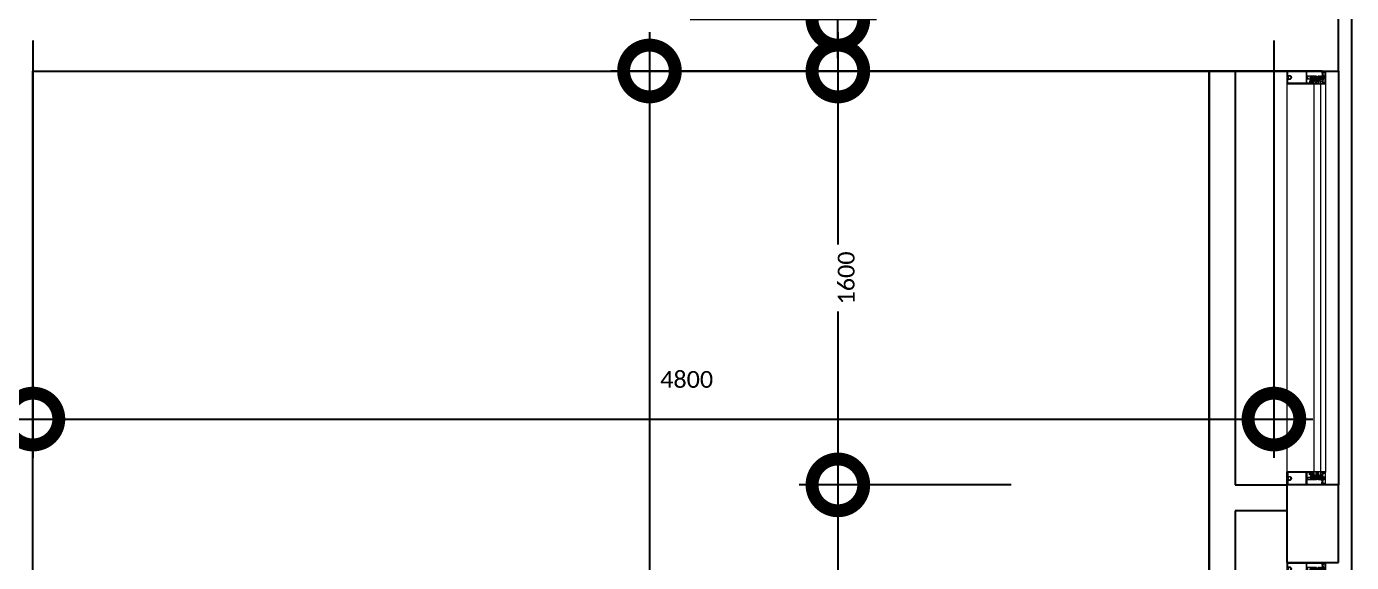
# Model space of a CAD drawing. Header units: metres. Extents: x 22.6 to 101.3, y 9.4 to 67.4.
# Drawn here: x 67.97 to 73.09, y 20.9 to 22.97 of the extents above; entities that cross this region are included whole.
import ezdxf

# ---------------------------------------------------------------- set-up
doc = ezdxf.new("R2010")
doc.units = ezdxf.units.M
doc.linetypes.add('ECG_Line-Ptrn-Sold', pattern=[9144.001, 9144, -0.001])
doc.layers.add('00', color=252, linetype='Continuous')
for name, color, linetype, lineweight in [('A-DIM', 7, 'Continuous', 5), ('A-ELEV', 1, 'ECG_Line-Ptrn-Sold', 9), ('A-HATCH', 1, 'Continuous', 9), ('A-WIN', 4, 'ECG_Line-Ptrn-Sold', 5)]:
    doc.layers.add(name, color=color, linetype=linetype, lineweight=lineweight)
doc.styles.add('Calibri', font='calibri.ttf', dxfattribs={"height": 0.212639})
doc.dimstyles.new('ECG_Dimn-Detl-100', dxfattribs={"dimscale": 0.3048, "dimtxt": 0.25, "dimasz": 1.312336, "dimexe": 0.492126, "dimexo": 0.0625, "dimgap": 0, "dimtad": 1, "dimdec": 0, "dimlfac": 1000, "dimzin": 0, "dimdsep": 46, "dimtxsty": 'Calibri', "dimblk1": 'DOTSMALL', "dimblk2": 'DOTSMALL', "dimsah": 1, "dimcen": 0.09, "dimdle": 0.492126, "dimazin": 0, "dimtfac": 1, "dimtdec": 4, "dimtix": 1, "dimtmove": 0, "dimatfit": 3, "dimfxl": 0.492126, "dimfxlon": 1, "dimtvp": 1, "dimtolj": 1, "dimtzin": 0, "dimarcsym": 2})
doc.dimstyles.new('ECG_Dimn-Detl-100_1', dxfattribs={"dimscale": 0.3048, "dimtxt": 0.25, "dimasz": 1.312336, "dimexe": 0.492126, "dimexo": 0.0625, "dimgap": 0, "dimtad": 1, "dimdec": 0, "dimlfac": 1000, "dimzin": 0, "dimdsep": 46, "dimtxsty": 'Calibri', "dimblk1": 'DOTSMALL', "dimblk2": 'DOTSMALL', "dimsah": 1, "dimcen": 0.09, "dimdle": 0.492126, "dimazin": 0, "dimtfac": 1, "dimtdec": 4, "dimtix": 1, "dimtmove": 2, "dimatfit": 3, "dimfxl": 0.492126, "dimfxlon": 1, "dimtvp": 1, "dimtolj": 1, "dimtzin": 0, "dimarcsym": 2})

# ---------------------------------------------------------------- blocks, each defined once
blk = doc.blocks.new('Rectangular Mullion - ECG-LEFT-END-MULION-DETAIL-2110308-GROUND FLOOR PLAN')
at = {"layer": 'A-ELEV'}
for p, q in [((72.8439, 18.9473), (72.8439, 17.4473)), ((72.9499, 18.9473), (72.9739, 18.9473)), ((72.9499, 17.4473), (72.9499, 18.9473)), ((72.9739, 18.9473), (72.9739, 17.4473)), ((72.9939, 18.9473), (72.9939, 17.4473)), ((72.9739, 17.4473), (72.9499, 17.4473))]:
    blk.add_line(p, q, dxfattribs=at)
blk = doc.blocks.new('Rectangular Mullion - ECG-RIGHT-END-MULION-PROFIL-1987638-GROUND FLOOR PLAN')
at = {"layer": 'A-HATCH'}
for p, q in [((-0.0297, 0.0186), (-0.0315, 0.0129)), ((-0.0309, 0.0126), (-0.0292, 0.014)), ((-0.0299, 0.019), (-0.0299, 0.031)), ((-0.029, 0.019), (-0.0299, 0.019)), ((-0.0265, 0.019), (-0.0297, 0.019)), ((-0.0234, 0.0056), (-0.0292, 0.0056)), ((-0.0292, -0.0036), (-0.0292, 0.0056)), ((-0.0283, 0.004), (-0.0292, 0.004)), ((-0.0292, 0.004), (-0.0292, -0.0036)), ((-0.0284, 0.0225), (-0.029, 0.019)), ((-0.0049, 0.032), (-0.0289, 0.032)), ((-0.0282, 0.0224), (-0.0288, 0.019)), ((-0.0288, 0.019), (-0.0271, 0.019)), ((-0.0285, 0.0139), (-0.0282, 0.0126)), ((-0.0284, 0.03), (-0.0284, 0.0245)), ((-0.0283, 0.0048), (-0.024, 0.0048)), ((-0.0283, 0.0048), (-0.0283, 0.004)), ((-0.024, 0.0048), (-0.0283, 0.0048)), ((-0.0279, 0.0305), (-0.0049, 0.0305)), ((-0.0263, 0.028), (-0.0277, 0.0244)), ((-0.0277, 0.0126), (-0.0273, 0.0139)), ((-0.0273, 0.021), (-0.0263, 0.022)), ((-0.0273, 0.02), (-0.0273, 0.021)), ((-0.0265, 0.0213), (-0.0271, 0.0207)), ((-0.0267, 0.0139), (-0.0264, 0.0126)), ((-0.0265, 0.0203), (-0.0265, 0.019)), ((-0.0252, 0.028), (-0.0263, 0.028)), ((-0.0263, 0.022), (-0.0243, 0.022)), ((-0.0247, 0.0216), (-0.0258, 0.0216)), ((-0.0258, 0.0126), (-0.0255, 0.0139)), ((-0.0257, 0.0205), (-0.0257, 0.0185)), ((-0.0243, 0.0236), (-0.0253, 0.0264)), ((-0.0246, 0.0266), (-0.0252, 0.028)), ((-0.025, 0.0139), (-0.0247, 0.0126)), ((-0.0247, 0.0185), (-0.0247, 0.0205)), ((-0.0231, 0.0236), (-0.0243, 0.0236)), ((-0.0243, 0.022), (-0.0233, 0.021)), ((-0.0241, 0.0126), (-0.0238, 0.0139)), ((-0.024, 0.0048), (-0.022, 0.0035)), ((-0.022, 0.0035), (-0.024, 0.0048)), ((-0.0233, 0.0207), (-0.0239, 0.0213)), ((-0.0239, 0.019), (-0.0239, 0.0203)), ((-0.0207, 0.019), (-0.0239, 0.019)), ((-0.0049, 0.019), (-0.0235, 0.019)), ((-0.0202, 0.0036), (-0.0234, 0.0056)), ((-0.0233, 0.021), (-0.0233, 0.02)), ((-0.0232, 0.0139), (-0.0228, 0.0126)), ((-0.0213, 0.0218), (-0.0231, 0.0236)), ((-0.0223, 0.0126), (-0.0219, 0.0139)), ((-0.022, 0.0035), (-0.022, -0.0032)), ((-0.022, -0.0032), (-0.022, 0.0035)), ((-0.0113, 0.022), (-0.0213, 0.021)), ((-0.0213, 0.021), (-0.0213, 0.0218)), ((-0.0213, 0.014), (-0.0196, 0.0126)), ((-0.019, 0.0129), (-0.0207, 0.0186)), ((-0.0202, -0.0031), (-0.0202, 0.0036)), ((-0.0202, -0.0012), (-0.0202, 0.0013)), ((-0.0145, 0.0175), (-0.0145, -0.0266)), ((-0.011, 0.0175), (-0.0145, 0.0175)), ((-0.0113, 0.0223), (-0.0113, 0.0234)), ((-0.0113, 0.0234), (0.0014, 0.0234)), ((0.0014, 0.0223), (-0.0113, 0.0223)), ((-0.0049, 0.022), (-0.0113, 0.022)), ((-0.011, -0.0266), (-0.011, 0.0175)), ((-0.0079, 0.0183), (-0.0104, 0.0177)), ((-0.0104, 0.0177), (-0.0104, 0.0117)), ((-0.0086, 0.0117), (-0.0104, 0.0077)), ((-0.0104, 0.0117), (-0.0086, 0.0117)), ((-0.0104, 0.0077), (-0.0104, 0.0034)), ((-0.0104, 0.0034), (-0.0084, 0.0024)), ((-0.01, 0.0234), (-0.01, 0.0245)), ((-0.01, 0.0245), (0.0002, 0.0245)), ((0.0002, 0.0234), (-0.01, 0.0234)), ((-0.0098, 0.0167), (-0.0079, 0.0174)), ((-0.0098, 0.0127), (-0.0098, 0.0167)), ((-0.0079, 0.0122), (-0.0098, 0.0127)), ((-0.0096, 0.0275), (-0.0096, 0.0245)), ((-0.0096, 0.0069), (-0.0079, 0.0105)), ((-0.0096, 0.0041), (-0.0096, 0.0069)), ((-0.0084, 0.0035), (-0.0096, 0.0041)), ((-0.0015, 0.0277), (-0.0084, 0.0277)), ((-0.0084, 0.0024), (-0.0084, 0.0035)), ((-0.0079, 0.0174), (-0.0079, 0.0183)), ((-0.0079, 0.0105), (-0.0079, 0.0122)), ((-0.0077, 0.0177), (-0.0046, 0.0188)), ((-0.0022, 0.0175), (-0.0077, 0.0155)), ((-0.0022, 0.0154), (-0.0077, 0.0133)), ((-0.0022, 0.0132), (-0.0077, 0.0112)), ((-0.0022, 0.011), (-0.0077, 0.009)), ((-0.0022, 0.0096), (-0.0077, 0.0076)), ((-0.0022, 0.0074), (-0.0077, 0.0054)), ((-0.0022, 0.0052), (-0.0077, 0.0032)), ((-0.0022, 0.0031), (-0.0077, 0.0011)), ((-0.0022, 0.0007), (-0.0076, -0.0013)), ((-0.0073, 0.0181), (-0.0056, 0.0188)), ((-0.0056, 0.0188), (-0.0073, 0.0181)), ((-0.0027, 0.018), (-0.0073, 0.0159)), ((-0.0073, 0.0159), (-0.0027, 0.018)), ((-0.0027, 0.0158), (-0.0073, 0.0137)), ((-0.0073, 0.0137), (-0.0027, 0.0158)), ((-0.0027, 0.0136), (-0.0073, 0.0116)), ((-0.0073, 0.0116), (-0.0027, 0.0136)), ((-0.0027, 0.0114), (-0.0073, 0.0094)), ((-0.0073, 0.0094), (-0.0027, 0.0114)), ((-0.0027, 0.01), (-0.0073, 0.008)), ((-0.0073, 0.008), (-0.0027, 0.01)), ((-0.0027, 0.0079), (-0.0073, 0.0058)), ((-0.0073, 0.0058), (-0.0027, 0.0079)), ((-0.0027, 0.0057), (-0.0073, 0.0036)), ((-0.0073, 0.0036), (-0.0027, 0.0057)), ((-0.0027, 0.0035), (-0.0073, 0.0015)), ((-0.0073, 0.0015), (-0.0027, 0.0035)), ((-0.0027, 0.0012), (-0.0073, -0.0009)), ((-0.0073, -0.0009), (-0.0027, 0.0012)), ((-0.0072, 0.0275), (-0.0072, 0.0245)), ((-0.0072, 0.0223), (-0.0027, 0.0223)), ((-0.0072, 0.0188), (-0.0072, 0.0223)), ((-0.0072, 0.0188), (-0.0056, 0.0188)), ((-0.0027, 0.0188), (-0.0072, 0.0188)), ((-0.0027, 0.0171), (-0.0072, 0.0151)), ((-0.0072, 0.0151), (-0.003, 0.017)), ((-0.0027, 0.0149), (-0.0072, 0.0129)), ((-0.0072, 0.0129), (-0.003, 0.0148)), ((-0.0027, 0.0127), (-0.0072, 0.0107)), ((-0.0072, 0.0107), (-0.003, 0.0126)), ((-0.0027, 0.0106), (-0.0072, 0.0085)), ((-0.0072, 0.0085), (-0.003, 0.0104)), ((-0.0027, 0.0092), (-0.0072, 0.0071)), ((-0.0072, 0.0071), (-0.003, 0.009)), ((-0.0027, 0.007), (-0.0072, 0.005)), ((-0.0072, 0.005), (-0.003, 0.0068)), ((-0.0027, 0.0048), (-0.0072, 0.0028)), ((-0.0072, 0.0028), (-0.003, 0.0047)), ((-0.0027, 0.0026), (-0.0072, 0.0006)), ((-0.0072, 0.0006), (-0.003, 0.0025)), ((-0.0027, 0.0003), (-0.0072, -0.0017)), ((-0.0072, -0.0017), (-0.003, 0.0001)), ((-0.007, 0.0173), (-0.0037, 0.0188)), ((-0.0037, 0.0188), (-0.007, 0.0173)), ((-0.0056, 0.0188), (-0.0046, 0.0188)), ((0.0191, 0.032), (-0.0049, 0.032)), ((-0.0049, 0.0305), (0.0181, 0.0305)), ((0.0015, 0.022), (-0.0049, 0.022)), ((0.0137, 0.019), (-0.0049, 0.019)), ((-0.0046, 0.0188), (-0.0037, 0.0188)), ((-0.0037, 0.0188), (-0.0027, 0.0188)), ((-0.0027, 0.0275), (-0.0027, 0.0245)), ((-0.0027, 0.0223), (-0.0027, 0.0188)), ((-0.0018, 0.0174), (-0.0018, 0.0183)), ((-0.0018, 0.0183), (0.0007, 0.0177)), ((0.0001, 0.0167), (-0.0018, 0.0174)), ((-0.0018, 0.0122), (0.0001, 0.0127)), ((-0.0018, 0.0105), (-0.0018, 0.0122)), ((-0.0001, 0.0069), (-0.0018, 0.0105)), ((-0.0014, 0.0035), (-0.0001, 0.0041)), ((-0.0014, 0.0024), (-0.0014, 0.0035)), ((0.0007, 0.0034), (-0.0014, 0.0024)), ((-0.0011, 0.0117), (0.0007, 0.0077)), ((0.0007, 0.0117), (-0.0011, 0.0117)), ((-0.0003, 0.0275), (-0.0003, 0.0245)), ((-0.0001, 0.0041), (-0.0001, 0.0069)), ((0.0001, 0.0127), (0.0001, 0.0167)), ((0.0002, 0.0245), (0.0002, 0.0234)), ((0.0007, 0.0177), (0.0007, 0.0117)), ((0.0007, 0.0077), (0.0007, 0.0034)), ((0.0014, 0.0234), (0.0014, 0.0223)), ((0.0115, 0.021), (0.0015, 0.022)), ((0.0098, 0.0167), (0.0098, 0.019)), ((0.0176, 0.0167), (0.0098, 0.0167)), ((0.0109, 0.019), (0.0141, 0.019)), ((0.0132, 0.0236), (0.0115, 0.0218)), ((0.0115, 0.0218), (0.0115, 0.021)), ((0.0144, 0.0236), (0.0132, 0.0236)), ((0.0145, 0.022), (0.0135, 0.021)), ((0.0135, 0.0207), (0.0141, 0.0213)), ((0.0135, 0.021), (0.0135, 0.02)), ((0.0141, 0.019), (0.0141, 0.0203)), ((0.0155, 0.0264), (0.0144, 0.0236)), ((0.0165, 0.022), (0.0145, 0.022)), ((0.0153, 0.028), (0.0148, 0.0266)), ((0.0148, 0.0216), (0.0159, 0.0216)), ((0.0149, 0.0185), (0.0149, 0.0205)), ((0.0165, 0.028), (0.0153, 0.028)), ((0.0159, 0.0205), (0.0159, 0.0185)), ((0.0178, 0.0244), (0.0165, 0.028)), ((0.0175, 0.021), (0.0165, 0.022)), ((0.0167, 0.0213), (0.0172, 0.0207)), ((0.0167, 0.0203), (0.0167, 0.019)), ((0.0167, 0.019), (0.0199, 0.019)), ((0.0175, 0.02), (0.0175, 0.021)), ((0.019, 0.019), (0.0176, 0.019)), ((0.0176, -0.041), (0.0176, 0.0167)), ((0.0184, 0.0224), (0.019, 0.019)), ((0.0185, 0.0225), (0.0192, 0.019)), ((0.0186, 0.03), (0.0186, 0.0245)), ((0.0192, 0.019), (0.0201, 0.019)), ((0.0201, 0.019), (0.0201, 0.031)), ((0.0201, 0.019), (0.0201, -0.118)), ((-0.0304, -0.0129), (-0.0312, -0.0136)), ((-0.0295, -0.0142), (-0.0309, -0.0128)), ((-0.0299, -0.0213), (-0.0276, -0.0213)), ((-0.0299, -0.118), (-0.0299, -0.0213)), ((-0.0289, -0.0135), (-0.0295, -0.0142)), ((-0.0292, -0.0036), (-0.0292, -0.0053)), ((-0.0283, -0.0036), (-0.0292, -0.0036)), ((-0.0292, -0.0036), (-0.0283, -0.0036)), ((-0.0292, -0.0053), (-0.0238, -0.0053)), ((-0.027, -0.0198), (-0.0285, -0.0213)), ((-0.0284, -0.0152), (-0.0277, -0.0145)), ((-0.0261, -0.0151), (-0.0284, -0.0175)), ((-0.0284, -0.0152), (-0.0269, -0.0168)), ((-0.0284, -0.0213), (-0.0284, -0.0152)), ((-0.0284, -0.0175), (-0.0276, -0.0183)), ((-0.0276, -0.0183), (-0.0284, -0.0191)), ((-0.0284, -0.0191), (-0.025, -0.0225)), ((-0.0269, -0.0213), (-0.0284, -0.0213)), ((-0.0284, -0.0225), (-0.0284, -0.0263)), ((-0.0269, -0.0225), (-0.0284, -0.0225)), ((-0.0284, -0.0263), (-0.0262, -0.0263)), ((-0.0283, -0.0044), (-0.0283, -0.0036)), ((-0.0283, -0.0036), (-0.0283, -0.0044)), ((-0.024, -0.0044), (-0.0283, -0.0044)), ((-0.0283, -0.0044), (-0.024, -0.0044)), ((-0.0278, -0.0225), (-0.0269, -0.0225)), ((-0.0269, -0.0241), (-0.0278, -0.0225)), ((-0.0276, -0.0196), (-0.0276, -0.0171)), ((-0.0276, -0.0213), (-0.0269, -0.022)), ((-0.0274, -0.0225), (-0.0258, -0.0241)), ((-0.0274, -0.0298), (-0.0274, -0.041)), ((-0.0194, -0.0298), (-0.0274, -0.0298)), ((-0.0274, -0.041), (-0.0104, -0.041)), ((-0.0274, -0.043), (-0.0274, -0.114)), ((0.0176, -0.043), (-0.0274, -0.043)), ((-0.0273, -0.0168), (-0.0249, -0.0168)), ((-0.0248, -0.0198), (-0.0273, -0.0198)), ((-0.0272, -0.0151), (-0.0254, -0.0151)), ((-0.0269, -0.022), (-0.0248, -0.0198)), ((-0.0269, -0.0225), (-0.0269, -0.0213)), ((-0.0243, -0.0241), (-0.0269, -0.0241)), ((-0.025, -0.0225), (-0.0267, -0.0241)), ((-0.0262, -0.0263), (-0.0262, -0.0278)), ((-0.0262, -0.0278), (-0.0222, -0.0278)), ((-0.0258, -0.0151), (-0.0228, -0.0181)), ((-0.0229, -0.0141), (-0.0256, -0.0168)), ((-0.0255, -0.0198), (-0.0241, -0.0213)), ((-0.0225, -0.0168), (-0.025, -0.0144)), ((-0.0247, -0.023), (-0.0236, -0.0241)), ((-0.0217, -0.0151), (-0.0246, -0.018)), ((-0.0246, -0.0171), (-0.0246, -0.0196)), ((-0.0246, -0.0185), (-0.0214, -0.0217)), ((-0.0234, -0.023), (-0.0245, -0.0241)), ((-0.0214, -0.0241), (-0.0243, -0.0241)), ((-0.0241, -0.0213), (-0.0226, -0.0198)), ((-0.022, -0.0032), (-0.024, -0.0044)), ((-0.024, -0.0044), (-0.022, -0.0032)), ((-0.0238, -0.0053), (-0.0202, -0.0031)), ((-0.0221, -0.0151), (-0.0232, -0.0139)), ((-0.0228, -0.0171), (-0.0228, -0.0196)), ((-0.0226, -0.0198), (-0.0201, -0.0198)), ((-0.0201, -0.0168), (-0.0225, -0.0168)), ((-0.0225, -0.023), (-0.0214, -0.0241)), ((-0.0204, -0.0198), (-0.0223, -0.0217)), ((-0.0207, -0.0225), (-0.0223, -0.0241)), ((-0.0222, -0.0263), (-0.0199, -0.0263)), ((-0.0222, -0.0278), (-0.0222, -0.0263)), ((-0.0202, -0.0151), (-0.0221, -0.0151)), ((-0.022, -0.0151), (-0.0203, -0.0168)), ((-0.0214, -0.022), (-0.0207, -0.0213)), ((-0.0214, -0.0213), (-0.0214, -0.0225)), ((-0.019, -0.0213), (-0.0214, -0.0213)), ((-0.0199, -0.0225), (-0.0214, -0.0225)), ((-0.0206, -0.0225), (-0.0214, -0.0241)), ((-0.0214, -0.0225), (-0.0207, -0.0225)), ((-0.0174, -0.013), (-0.0213, -0.0168)), ((-0.0197, -0.0213), (-0.0211, -0.0198)), ((-0.0207, -0.0213), (-0.0184, -0.0213)), ((-0.0201, -0.0149), (-0.019, -0.016)), ((-0.0199, -0.0263), (-0.0199, -0.0225)), ((-0.019, -0.0167), (-0.0198, -0.0176)), ((-0.0198, -0.0196), (-0.0198, -0.0171)), ((-0.0198, -0.0173), (-0.019, -0.0182)), ((-0.019, -0.0184), (-0.0198, -0.0192)), ((-0.0198, -0.0189), (-0.019, -0.0198)), ((-0.019, -0.0205), (-0.0197, -0.0213)), ((-0.019, -0.0138), (-0.0183, -0.0145)), ((-0.019, -0.0151), (-0.019, -0.0213)), ((-0.0184, -0.0213), (-0.0184, -0.0288)), ((-0.0168, -0.0138), (-0.0174, -0.013)), ((-0.0145, -0.0266), (-0.011, -0.0266)), ((-0.009, -0.0033), (-0.0104, -0.0033)), ((-0.0104, -0.0033), (-0.0088, -0.0033)), ((-0.0104, -0.041), (-0.0104, -0.0033)), ((-0.0088, -0.0033), (-0.0078, -0.0043)), ((-0.0084, -0.041), (-0.0084, -0.0372)), ((-0.0049, -0.041), (-0.0084, -0.041)), ((-0.0079, -0.0367), (-0.0019, -0.0367)), ((-0.0022, -0.0036), (-0.0078, -0.0057)), ((-0.0078, -0.0043), (-0.0078, -0.0266)), ((-0.0022, -0.0071), (-0.0078, -0.0092)), ((-0.0022, -0.0093), (-0.0078, -0.0113)), ((-0.0022, -0.0115), (-0.0078, -0.0135)), ((-0.0022, -0.0137), (-0.0078, -0.0157)), ((-0.0022, -0.0158), (-0.0078, -0.0179)), ((-0.0022, -0.018), (-0.0078, -0.02)), ((-0.0078, -0.0266), (-0.0049, -0.0295)), ((-0.0023, -0.0015), (-0.0077, -0.0035)), ((-0.0027, -0.001), (-0.0073, -0.0031)), ((-0.0073, -0.0031), (-0.0027, -0.001)), ((-0.0027, -0.0032), (-0.0073, -0.0053)), ((-0.0073, -0.0053), (-0.0027, -0.0032)), ((-0.0073, -0.0074), (-0.0027, -0.0054)), ((-0.0027, -0.0054), (-0.0073, -0.0074)), ((-0.0027, -0.0067), (-0.0073, -0.0087)), ((-0.0073, -0.0087), (-0.0027, -0.0067)), ((-0.0027, -0.0089), (-0.0073, -0.0109)), ((-0.0073, -0.0109), (-0.0027, -0.0089)), ((-0.0027, -0.011), (-0.0073, -0.0131)), ((-0.0073, -0.0131), (-0.0027, -0.011)), ((-0.0027, -0.0132), (-0.0073, -0.0153)), ((-0.0073, -0.0153), (-0.0027, -0.0132)), ((-0.0027, -0.0154), (-0.0073, -0.0174)), ((-0.0073, -0.0174), (-0.0027, -0.0154)), ((-0.0027, -0.0176), (-0.0073, -0.0196)), ((-0.0073, -0.0196), (-0.0027, -0.0176)), ((-0.0027, -0.0019), (-0.0072, -0.0039)), ((-0.0072, -0.0039), (-0.003, -0.002)), ((-0.0027, -0.0041), (-0.0072, -0.0061)), ((-0.0072, -0.0061), (-0.0031, -0.0042)), ((-0.0027, -0.0054), (-0.0072, -0.0074)), ((-0.0072, -0.0074), (-0.003, -0.0055)), ((-0.0027, -0.0076), (-0.0072, -0.0096)), ((-0.0072, -0.0096), (-0.003, -0.0077)), ((-0.0027, -0.0097), (-0.0072, -0.0118)), ((-0.0072, -0.0118), (-0.003, -0.0099)), ((-0.0027, -0.0119), (-0.0072, -0.0139)), ((-0.0072, -0.0139), (-0.003, -0.012)), ((-0.0027, -0.0141), (-0.0072, -0.0161)), ((-0.0072, -0.0161), (-0.003, -0.0142)), ((-0.0027, -0.0163), (-0.0072, -0.0183)), ((-0.0072, -0.0183), (-0.003, -0.0164)), ((-0.0027, -0.0184), (-0.0072, -0.0205)), ((-0.0072, -0.0205), (-0.0032, -0.0186)), ((-0.0069, -0.0216), (-0.0027, -0.0197)), ((-0.0027, -0.0197), (-0.0069, -0.0216)), ((-0.0067, -0.0218), (-0.0067, -0.0249)), ((-0.0067, -0.0249), (-0.0049, -0.0266)), ((-0.0022, -0.0202), (-0.0066, -0.0218)), ((-0.0066, -0.0218), (-0.0053, -0.0218)), ((-0.0053, -0.0218), (-0.0027, -0.0206)), ((-0.0053, -0.0218), (-0.003, -0.0207)), ((-0.003, -0.0218), (-0.0053, -0.0218)), ((-0.0049, -0.0266), (-0.003, -0.0249)), ((-0.0049, -0.0295), (-0.0019, -0.0266)), ((-0.0014, -0.041), (-0.0049, -0.041)), ((-0.003, -0.0249), (-0.003, -0.0218)), ((-0.0019, -0.0042), (-0.001, -0.0033)), ((-0.0019, -0.0266), (-0.0019, -0.0042)), ((-0.0014, -0.0372), (-0.0014, -0.041)), ((-0.001, -0.0033), (0.0006, -0.0033)), ((0, -0.0033), (-0.001, -0.0033)), ((-0.001, -0.0033), (0.0006, -0.0033)), ((0.0006, -0.0033), (0.0006, -0.041)), ((0.0006, -0.041), (0.0176, -0.041)), ((0.0176, -0.114), (0.0176, -0.043)), ((0.0201, -0.118), (-0.0299, -0.118)), ((-0.0274, -0.114), (-0.0102, -0.114)), ((0.0003, -0.114), (0.0176, -0.114))]:
    blk.add_line(p, q, dxfattribs=at)
blk.add_circle((-0.0049, -0.108), 0.006, dxfattribs=at)
for centre, radius, start, end in [((-0.0289, 0.031), 0.001, 90, 180), ((-0.0289, 0.031), 0.001, 90, 180), ((-0.0279, 0.03), 0.0005, 90, 180), ((-0.0284, 0.0235), 0.001, 270.9838, 90), ((-0.0283, 0.0235), 0.0011, 275.2327, 53.27), ((-0.0258, 0.0206), 0.001, 90, 135), ((-0.0247, 0.0206), 0.001, 45, 90), ((-0.0084, 0.0241), 0.00359, 70.3614, 109.6386), ((-0.0049, 0.0157), 0.012, 79.2883, 100.7117), ((-0.0015, 0.0241), 0.00359, 70.3614, 109.6386), ((0.0148, 0.0206), 0.001, 90, 135), ((0.0159, 0.0206), 0.001, 45, 90), ((0.0185, 0.0235), 0.0011, 126.73, 264.7673), ((0.0186, 0.0235), 0.001, 90, 269.0162), ((0.0181, 0.03), 0.0005, 0, 90), ((0.0191, 0.031), 0.001, 0, 90), ((0.0191, 0.031), 0.001, 0, 90), ((-0.0317, -0.018), 0.0044, 40.1603, 86.9533), ((-0.0315, -0.018), 0.00517, 33.5368, 87.4446), ((-0.0237, -0.0155), 0.00171, 90, 164.9371), ((-0.0237, -0.0155), 0.00171, 15.0629, 90), ((-0.0159, -0.018), 0.00517, 90.2452, 146.4632), ((-0.0194, -0.0288), 0.001, 270, 0), ((-0.0157, -0.018), 0.0044, 93.0467, 138.4555), ((-0.0079, -0.0372), 0.0005, 90, 180), ((-0.0005, -0.0259), 0.00439, 124.4715, 188.599), ((-0.0019, -0.0372), 0.0005, 360, 90), ((-0.0049, -0.108), 0.008, 311.4096, 228.5904)]:
    blk.add_arc(centre, radius, start, end, dxfattribs=at)
blk = doc.blocks.new('Rectangular Mullion - ECG-RIGHT-END-MULION-DETAIL-3268372-GROUND FLOOR PLAN')
at = {"layer": 'A-WIN'}
for p, q in [((-0.05, 0.012), (-0.05, 0.032)), ((-0.05, 0.032), (0, 0.032)), ((-0.038, 0.012), (-0.05, 0.012)), ((-0.038, -0.012), (-0.038, 0.012)), ((0, 0.032), (0, -0.118)), ((-0.05, -0.118), (-0.05, -0.012)), ((-0.05, -0.012), (-0.038, -0.012)), ((0, -0.118), (-0.05, -0.118))]:
    blk.add_line(p, q, dxfattribs=at)
blk = doc.blocks.new('Rectangular Mullion - ECG-LEFT-END-MULION-PROFIL-1987639-GROUND FLOOR PLAN')
at = {"layer": 'A-HATCH'}
for p, q in [((-0.0201, 0.019), (-0.0201, 0.031)), ((-0.0192, 0.019), (-0.0201, 0.019)), ((-0.0201, 0.019), (-0.0201, -0.118)), ((-0.0167, 0.019), (-0.0199, 0.019)), ((-0.0185, 0.0225), (-0.0192, 0.019)), ((-0.0191, 0.032), (0.0049, 0.032)), ((-0.0184, 0.0224), (-0.019, 0.019)), ((-0.019, 0.019), (-0.0176, 0.019)), ((-0.0186, 0.03), (-0.0186, 0.0245)), ((0.0049, 0.0305), (-0.0181, 0.0305)), ((-0.0178, 0.0244), (-0.0165, 0.028)), ((-0.0176, 0.0167), (-0.0098, 0.0167)), ((-0.0176, -0.041), (-0.0176, 0.0167)), ((-0.0175, 0.021), (-0.0165, 0.022)), ((-0.0175, 0.02), (-0.0175, 0.021)), ((-0.0167, 0.0213), (-0.0172, 0.0207)), ((-0.0167, 0.0203), (-0.0167, 0.019)), ((-0.0165, 0.028), (-0.0153, 0.028)), ((-0.0165, 0.022), (-0.0145, 0.022)), ((-0.0148, 0.0216), (-0.0159, 0.0216)), ((-0.0159, 0.0205), (-0.0159, 0.0185)), ((-0.0155, 0.0264), (-0.0144, 0.0236)), ((-0.0153, 0.028), (-0.0148, 0.0266)), ((-0.0149, 0.0185), (-0.0149, 0.0205)), ((-0.0145, 0.022), (-0.0135, 0.021)), ((-0.0144, 0.0236), (-0.0132, 0.0236)), ((-0.0135, 0.0207), (-0.0141, 0.0213)), ((-0.0141, 0.019), (-0.0141, 0.0203)), ((-0.0109, 0.019), (-0.0141, 0.019)), ((-0.0137, 0.019), (0.0049, 0.019)), ((-0.0135, 0.021), (-0.0135, 0.02)), ((-0.0132, 0.0236), (-0.0115, 0.0218)), ((-0.0115, 0.021), (-0.0015, 0.022)), ((-0.0115, 0.0218), (-0.0115, 0.021)), ((-0.0098, 0.0167), (-0.0098, 0.019)), ((-0.0015, 0.022), (0.0049, 0.022)), ((-0.0014, 0.0234), (-0.0014, 0.0223)), ((0.0113, 0.0234), (-0.0014, 0.0234)), ((-0.0014, 0.0223), (0.0113, 0.0223)), ((0.0018, 0.0183), (-0.0007, 0.0177)), ((-0.0007, 0.0177), (-0.0007, 0.0117)), ((0.0011, 0.0117), (-0.0007, 0.0077)), ((-0.0007, 0.0117), (0.0011, 0.0117)), ((-0.0007, 0.0077), (-0.0007, 0.0034)), ((-0.0007, 0.0034), (0.0014, 0.0024)), ((-0.0002, 0.0245), (-0.0002, 0.0234)), ((0.01, 0.0245), (-0.0002, 0.0245)), ((-0.0002, 0.0234), (0.01, 0.0234)), ((-0.0001, 0.0167), (0.0018, 0.0174)), ((-0.0001, 0.0127), (-0.0001, 0.0167)), ((0.0018, 0.0122), (-0.0001, 0.0127)), ((0.0001, 0.0069), (0.0018, 0.0105)), ((0.0001, 0.0041), (0.0001, 0.0069)), ((0.0014, 0.0035), (0.0001, 0.0041)), ((0.0003, 0.0275), (0.0003, 0.0245)), ((0.0014, 0.0024), (0.0014, 0.0035)), ((0.0015, 0.0277), (0.0084, 0.0277)), ((0.0018, 0.0174), (0.0018, 0.0183)), ((0.0018, 0.0105), (0.0018, 0.0122)), ((0.0022, 0.0175), (0.0077, 0.0155)), ((0.0022, 0.0154), (0.0077, 0.0133)), ((0.0022, 0.0132), (0.0077, 0.0112)), ((0.0022, 0.011), (0.0077, 0.009)), ((0.0022, 0.0096), (0.0077, 0.0076)), ((0.0022, 0.0074), (0.0077, 0.0054)), ((0.0022, 0.0052), (0.0077, 0.0032)), ((0.0022, 0.0031), (0.0077, 0.0011)), ((0.0022, 0.0007), (0.0076, -0.0013)), ((0.0027, 0.0275), (0.0027, 0.0245)), ((0.0027, 0.0223), (0.0027, 0.0188)), ((0.0072, 0.0223), (0.0027, 0.0223)), ((0.0027, 0.0188), (0.0072, 0.0188)), ((0.0037, 0.0188), (0.0027, 0.0188)), ((0.0027, 0.018), (0.0073, 0.0159)), ((0.0073, 0.0159), (0.0027, 0.018)), ((0.0027, 0.0171), (0.0072, 0.0151)), ((0.0027, 0.0158), (0.0073, 0.0137)), ((0.0073, 0.0137), (0.0027, 0.0158)), ((0.0027, 0.0149), (0.0072, 0.0129)), ((0.0027, 0.0136), (0.0073, 0.0116)), ((0.0073, 0.0116), (0.0027, 0.0136)), ((0.0027, 0.0127), (0.0072, 0.0107)), ((0.0027, 0.0114), (0.0073, 0.0094)), ((0.0073, 0.0094), (0.0027, 0.0114)), ((0.0027, 0.0106), (0.0072, 0.0085)), ((0.0027, 0.01), (0.0073, 0.008)), ((0.0073, 0.008), (0.0027, 0.01)), ((0.0027, 0.0092), (0.0072, 0.0071)), ((0.0027, 0.0079), (0.0073, 0.0058)), ((0.0073, 0.0058), (0.0027, 0.0079)), ((0.0027, 0.007), (0.0072, 0.005)), ((0.0027, 0.0057), (0.0073, 0.0036)), ((0.0073, 0.0036), (0.0027, 0.0057)), ((0.0027, 0.0048), (0.0072, 0.0028)), ((0.0027, 0.0035), (0.0073, 0.0015)), ((0.0073, 0.0015), (0.0027, 0.0035)), ((0.0027, 0.0026), (0.0072, 0.0006)), ((0.0027, 0.0012), (0.0073, -0.0009)), ((0.0073, -0.0009), (0.0027, 0.0012)), ((0.0027, 0.0003), (0.0072, -0.0017)), ((0.0072, 0.0151), (0.003, 0.017)), ((0.0072, 0.0129), (0.003, 0.0148)), ((0.0072, 0.0107), (0.003, 0.0126)), ((0.0072, 0.0085), (0.003, 0.0104)), ((0.0072, 0.0071), (0.003, 0.009)), ((0.0072, 0.005), (0.003, 0.0068)), ((0.0072, 0.0028), (0.003, 0.0047)), ((0.0072, 0.0006), (0.003, 0.0025)), ((0.0072, -0.0017), (0.003, 0.0001)), ((0.007, 0.0173), (0.0037, 0.0188)), ((0.0037, 0.0188), (0.007, 0.0173)), ((0.0046, 0.0188), (0.0037, 0.0188)), ((0.0056, 0.0188), (0.0046, 0.0188)), ((0.0077, 0.0177), (0.0046, 0.0188)), ((0.0049, 0.032), (0.0289, 0.032)), ((0.0279, 0.0305), (0.0049, 0.0305)), ((0.0049, 0.022), (0.0113, 0.022)), ((0.0049, 0.019), (0.0235, 0.019)), ((0.0073, 0.0181), (0.0056, 0.0188)), ((0.0056, 0.0188), (0.0073, 0.0181)), ((0.0072, 0.0188), (0.0056, 0.0188)), ((0.0072, 0.0275), (0.0072, 0.0245)), ((0.0072, 0.0188), (0.0072, 0.0223)), ((0.0079, 0.0174), (0.0079, 0.0183)), ((0.0079, 0.0183), (0.0104, 0.0177)), ((0.0098, 0.0167), (0.0079, 0.0174)), ((0.0079, 0.0122), (0.0098, 0.0127)), ((0.0079, 0.0105), (0.0079, 0.0122)), ((0.0096, 0.0069), (0.0079, 0.0105)), ((0.0084, 0.0035), (0.0096, 0.0041)), ((0.0084, 0.0024), (0.0084, 0.0035)), ((0.0104, 0.0034), (0.0084, 0.0024)), ((0.0086, 0.0117), (0.0104, 0.0077)), ((0.0104, 0.0117), (0.0086, 0.0117)), ((0.0096, 0.0275), (0.0096, 0.0245)), ((0.0096, 0.0041), (0.0096, 0.0069)), ((0.0098, 0.0127), (0.0098, 0.0167)), ((0.01, 0.0234), (0.01, 0.0245)), ((0.0104, 0.0177), (0.0104, 0.0117)), ((0.0104, 0.0077), (0.0104, 0.0034)), ((0.011, 0.0175), (0.0145, 0.0175)), ((0.011, -0.0266), (0.011, 0.0175)), ((0.0113, 0.0223), (0.0113, 0.0234)), ((0.0113, 0.022), (0.0213, 0.021)), ((0.0145, 0.0175), (0.0145, -0.0266)), ((0.019, 0.0129), (0.0207, 0.0186)), ((0.0213, 0.014), (0.0196, 0.0126)), ((0.0202, 0.0036), (0.0234, 0.0056)), ((0.0202, -0.0031), (0.0202, 0.0036)), ((0.0202, -0.0012), (0.0202, 0.0013)), ((0.0207, 0.019), (0.0239, 0.019)), ((0.0213, 0.0218), (0.0231, 0.0236)), ((0.0213, 0.021), (0.0213, 0.0218)), ((0.0223, 0.0126), (0.0219, 0.0139)), ((0.024, 0.0048), (0.022, 0.0035)), ((0.022, 0.0035), (0.024, 0.0048)), ((0.022, 0.0035), (0.022, -0.0032)), ((0.022, -0.0032), (0.022, 0.0035)), ((0.0232, 0.0139), (0.0228, 0.0126)), ((0.0231, 0.0236), (0.0243, 0.0236)), ((0.0243, 0.022), (0.0233, 0.021)), ((0.0233, 0.0207), (0.0239, 0.0213)), ((0.0233, 0.021), (0.0233, 0.02)), ((0.0234, 0.0056), (0.0292, 0.0056)), ((0.0241, 0.0126), (0.0238, 0.0139)), ((0.0239, 0.019), (0.0239, 0.0203)), ((0.0283, 0.0048), (0.024, 0.0048)), ((0.024, 0.0048), (0.0283, 0.0048)), ((0.0243, 0.0236), (0.0253, 0.0264)), ((0.0263, 0.022), (0.0243, 0.022)), ((0.0246, 0.0266), (0.0252, 0.028)), ((0.0247, 0.0216), (0.0258, 0.0216)), ((0.0247, 0.0185), (0.0247, 0.0205)), ((0.025, 0.0139), (0.0247, 0.0126)), ((0.0252, 0.028), (0.0263, 0.028)), ((0.0258, 0.0126), (0.0255, 0.0139)), ((0.0257, 0.0205), (0.0257, 0.0185)), ((0.0263, 0.028), (0.0277, 0.0244)), ((0.0273, 0.021), (0.0263, 0.022)), ((0.0267, 0.0139), (0.0264, 0.0126)), ((0.0265, 0.0213), (0.0271, 0.0207)), ((0.0265, 0.0203), (0.0265, 0.019)), ((0.0265, 0.019), (0.0297, 0.019)), ((0.0288, 0.019), (0.0271, 0.019)), ((0.0273, 0.02), (0.0273, 0.021)), ((0.0277, 0.0126), (0.0273, 0.0139)), ((0.0282, 0.0224), (0.0288, 0.019)), ((0.0285, 0.0139), (0.0282, 0.0126)), ((0.0283, 0.0048), (0.0283, 0.004)), ((0.0283, 0.004), (0.0292, 0.004)), ((0.0284, 0.03), (0.0284, 0.0245)), ((0.0284, 0.0225), (0.029, 0.019)), ((0.029, 0.019), (0.0299, 0.019)), ((0.0309, 0.0126), (0.0292, 0.014)), ((0.0292, -0.0036), (0.0292, 0.0056)), ((0.0292, 0.004), (0.0292, -0.0036)), ((0.0297, 0.0186), (0.0315, 0.0129)), ((0.0299, 0.019), (0.0299, 0.031)), ((-0.0006, -0.041), (-0.0176, -0.041)), ((-0.0176, -0.043), (0.0274, -0.043)), ((-0.0176, -0.114), (-0.0176, -0.043)), ((0.001, -0.0033), (-0.0006, -0.0033)), ((-0.0006, -0.0033), (-0.0006, -0.041)), ((0.001, -0.0033), (-0.0006, -0.0033)), ((0, -0.0033), (0.001, -0.0033)), ((0.0019, -0.0042), (0.001, -0.0033)), ((0.0014, -0.0372), (0.0014, -0.041)), ((0.0014, -0.041), (0.0049, -0.041)), ((0.0019, -0.0266), (0.0019, -0.0042)), ((0.0049, -0.0295), (0.0019, -0.0266)), ((0.0079, -0.0367), (0.0019, -0.0367)), ((0.0022, -0.0036), (0.0078, -0.0057)), ((0.0022, -0.0071), (0.0078, -0.0092)), ((0.0022, -0.0093), (0.0078, -0.0113)), ((0.0022, -0.0115), (0.0078, -0.0135)), ((0.0022, -0.0137), (0.0078, -0.0157)), ((0.0022, -0.0158), (0.0078, -0.0179)), ((0.0022, -0.018), (0.0078, -0.02)), ((0.0022, -0.0202), (0.0066, -0.0218)), ((0.0023, -0.0015), (0.0077, -0.0035)), ((0.0027, -0.001), (0.0073, -0.0031)), ((0.0073, -0.0031), (0.0027, -0.001)), ((0.0027, -0.0019), (0.0072, -0.0039)), ((0.0027, -0.0032), (0.0073, -0.0053)), ((0.0073, -0.0053), (0.0027, -0.0032)), ((0.0027, -0.0041), (0.0072, -0.0061)), ((0.0027, -0.0054), (0.0072, -0.0074)), ((0.0073, -0.0074), (0.0027, -0.0054)), ((0.0027, -0.0054), (0.0073, -0.0074)), ((0.0027, -0.0067), (0.0073, -0.0087)), ((0.0073, -0.0087), (0.0027, -0.0067)), ((0.0027, -0.0076), (0.0072, -0.0096)), ((0.0027, -0.0089), (0.0073, -0.0109)), ((0.0073, -0.0109), (0.0027, -0.0089)), ((0.0027, -0.0097), (0.0072, -0.0118)), ((0.0027, -0.011), (0.0073, -0.0131)), ((0.0073, -0.0131), (0.0027, -0.011)), ((0.0027, -0.0119), (0.0072, -0.0139)), ((0.0027, -0.0132), (0.0073, -0.0153)), ((0.0073, -0.0153), (0.0027, -0.0132)), ((0.0027, -0.0141), (0.0072, -0.0161)), ((0.0027, -0.0154), (0.0073, -0.0174)), ((0.0073, -0.0174), (0.0027, -0.0154)), ((0.0027, -0.0163), (0.0072, -0.0183)), ((0.0027, -0.0176), (0.0073, -0.0196)), ((0.0073, -0.0196), (0.0027, -0.0176)), ((0.0027, -0.0184), (0.0072, -0.0205)), ((0.0069, -0.0216), (0.0027, -0.0197)), ((0.0027, -0.0197), (0.0069, -0.0216)), ((0.0053, -0.0218), (0.0027, -0.0206)), ((0.0072, -0.0039), (0.003, -0.002)), ((0.0072, -0.0074), (0.003, -0.0055)), ((0.0072, -0.0096), (0.003, -0.0077)), ((0.0072, -0.0118), (0.003, -0.0099)), ((0.0072, -0.0139), (0.003, -0.012)), ((0.0072, -0.0161), (0.003, -0.0142)), ((0.0072, -0.0183), (0.003, -0.0164)), ((0.0053, -0.0218), (0.003, -0.0207)), ((0.003, -0.0218), (0.0053, -0.0218)), ((0.003, -0.0249), (0.003, -0.0218)), ((0.0049, -0.0266), (0.003, -0.0249)), ((0.0072, -0.0061), (0.0031, -0.0042)), ((0.0072, -0.0205), (0.0032, -0.0186)), ((0.0067, -0.0249), (0.0049, -0.0266)), ((0.0078, -0.0266), (0.0049, -0.0295)), ((0.0049, -0.041), (0.0084, -0.041)), ((0.0066, -0.0218), (0.0053, -0.0218)), ((0.0067, -0.0218), (0.0067, -0.0249)), ((0.0088, -0.0033), (0.0078, -0.0043)), ((0.0078, -0.0043), (0.0078, -0.0266)), ((0.0084, -0.041), (0.0084, -0.0372)), ((0.0104, -0.0033), (0.0088, -0.0033)), ((0.009, -0.0033), (0.0104, -0.0033)), ((0.0104, -0.041), (0.0104, -0.0033)), ((0.0274, -0.041), (0.0104, -0.041)), ((0.0145, -0.0266), (0.011, -0.0266)), ((0.0168, -0.0138), (0.0174, -0.013)), ((0.0174, -0.013), (0.0213, -0.0168)), ((0.019, -0.0138), (0.0183, -0.0145)), ((0.0184, -0.0213), (0.0184, -0.0288)), ((0.0207, -0.0213), (0.0184, -0.0213)), ((0.0201, -0.0149), (0.019, -0.016)), ((0.019, -0.0151), (0.019, -0.0213)), ((0.019, -0.0167), (0.0198, -0.0176)), ((0.0198, -0.0173), (0.019, -0.0182)), ((0.019, -0.0184), (0.0198, -0.0192)), ((0.0198, -0.0189), (0.019, -0.0198)), ((0.019, -0.0205), (0.0197, -0.0213)), ((0.019, -0.0213), (0.0214, -0.0213)), ((0.0194, -0.0298), (0.0274, -0.0298)), ((0.0197, -0.0213), (0.0211, -0.0198)), ((0.0198, -0.0196), (0.0198, -0.0171)), ((0.0199, -0.0225), (0.0214, -0.0225)), ((0.0199, -0.0263), (0.0199, -0.0225)), ((0.0222, -0.0263), (0.0199, -0.0263)), ((0.0201, -0.0168), (0.0225, -0.0168)), ((0.0226, -0.0198), (0.0201, -0.0198)), ((0.0238, -0.0053), (0.0202, -0.0031)), ((0.0202, -0.0151), (0.0221, -0.0151)), ((0.022, -0.0151), (0.0203, -0.0168)), ((0.0204, -0.0198), (0.0223, -0.0217)), ((0.0206, -0.0225), (0.0214, -0.0241)), ((0.0214, -0.022), (0.0207, -0.0213)), ((0.0207, -0.0225), (0.0223, -0.0241)), ((0.0214, -0.0225), (0.0207, -0.0225)), ((0.0246, -0.0185), (0.0214, -0.0217)), ((0.0214, -0.0213), (0.0214, -0.0225)), ((0.0225, -0.023), (0.0214, -0.0241)), ((0.0214, -0.0241), (0.0243, -0.0241)), ((0.0217, -0.0151), (0.0246, -0.018)), ((0.022, -0.0032), (0.024, -0.0044)), ((0.024, -0.0044), (0.022, -0.0032)), ((0.0221, -0.0151), (0.0232, -0.0139)), ((0.0222, -0.0278), (0.0222, -0.0263)), ((0.0262, -0.0278), (0.0222, -0.0278)), ((0.0225, -0.0168), (0.025, -0.0144)), ((0.0241, -0.0213), (0.0226, -0.0198)), ((0.0258, -0.0151), (0.0228, -0.0181)), ((0.0228, -0.0171), (0.0228, -0.0196)), ((0.0229, -0.0141), (0.0256, -0.0168)), ((0.0234, -0.023), (0.0245, -0.0241)), ((0.0247, -0.023), (0.0236, -0.0241)), ((0.0292, -0.0053), (0.0238, -0.0053)), ((0.024, -0.0044), (0.0283, -0.0044)), ((0.0283, -0.0044), (0.024, -0.0044)), ((0.0255, -0.0198), (0.0241, -0.0213)), ((0.0243, -0.0241), (0.0269, -0.0241)), ((0.0246, -0.0171), (0.0246, -0.0196)), ((0.0248, -0.0198), (0.0273, -0.0198)), ((0.0269, -0.022), (0.0248, -0.0198)), ((0.0273, -0.0168), (0.0249, -0.0168)), ((0.0284, -0.0191), (0.025, -0.0225)), ((0.025, -0.0225), (0.0267, -0.0241)), ((0.0272, -0.0151), (0.0254, -0.0151)), ((0.0274, -0.0225), (0.0258, -0.0241)), ((0.0261, -0.0151), (0.0284, -0.0175)), ((0.0262, -0.0263), (0.0262, -0.0278)), ((0.0284, -0.0263), (0.0262, -0.0263)), ((0.0284, -0.0152), (0.0269, -0.0168)), ((0.0276, -0.0213), (0.0269, -0.022)), ((0.0269, -0.0213), (0.0284, -0.0213)), ((0.0269, -0.0225), (0.0269, -0.0213)), ((0.0269, -0.0225), (0.0284, -0.0225)), ((0.0278, -0.0225), (0.0269, -0.0225)), ((0.0269, -0.0241), (0.0278, -0.0225)), ((0.027, -0.0198), (0.0285, -0.0213)), ((0.0274, -0.0298), (0.0274, -0.041)), ((0.0274, -0.043), (0.0274, -0.114)), ((0.0276, -0.0196), (0.0276, -0.0171)), ((0.0284, -0.0175), (0.0276, -0.0183)), ((0.0276, -0.0183), (0.0284, -0.0191)), ((0.0299, -0.0213), (0.0276, -0.0213)), ((0.0284, -0.0152), (0.0277, -0.0145)), ((0.0283, -0.0036), (0.0292, -0.0036)), ((0.0283, -0.0044), (0.0283, -0.0036)), ((0.0283, -0.0036), (0.0283, -0.0044)), ((0.0292, -0.0036), (0.0283, -0.0036)), ((0.0284, -0.0213), (0.0284, -0.0152)), ((0.0284, -0.0225), (0.0284, -0.0263)), ((0.0289, -0.0135), (0.0295, -0.0142)), ((0.0292, -0.0036), (0.0292, -0.0053)), ((0.0295, -0.0142), (0.0309, -0.0128)), ((0.0299, -0.118), (0.0299, -0.0213)), ((0.0304, -0.0129), (0.0312, -0.0136)), ((-0.0201, -0.118), (0.0299, -0.118)), ((-0.0003, -0.114), (-0.0176, -0.114)), ((0.0274, -0.114), (0.0102, -0.114))]:
    blk.add_line(p, q, dxfattribs=at)
blk.add_circle((0.0049, -0.108), 0.006, dxfattribs=at)
for centre, radius, start, end in [((-0.0191, 0.031), 0.001, 90, 180), ((-0.0191, 0.031), 0.001, 90, 180), ((-0.0181, 0.03), 0.0005, 90, 180), ((-0.0186, 0.0235), 0.001, 270.9838, 90), ((-0.0185, 0.0235), 0.0011, 275.2327, 53.27), ((-0.0159, 0.0206), 0.001, 90, 135), ((-0.0148, 0.0206), 0.001, 45, 90), ((0.0015, 0.0241), 0.00359, 70.3614, 109.6386), ((0.0049, 0.0157), 0.012, 79.2883, 100.7117), ((0.0084, 0.0241), 0.00359, 70.3614, 109.6386), ((0.0247, 0.0206), 0.001, 90, 135), ((0.0258, 0.0206), 0.001, 45, 90), ((0.0283, 0.0235), 0.0011, 126.73, 264.7673), ((0.0284, 0.0235), 0.001, 90, 269.0162), ((0.0279, 0.03), 0.0005, 0, 90), ((0.0289, 0.031), 0.001, 0, 90), ((0.0289, 0.031), 0.001, 0, 90), ((0.0019, -0.0372), 0.0005, 90, 180), ((0.0005, -0.0259), 0.00439, 351.401, 55.5285), ((0.0079, -0.0372), 0.0005, 0, 90), ((0.0159, -0.018), 0.00517, 33.5368, 89.7548), ((0.0157, -0.018), 0.0044, 41.5445, 86.9533), ((0.0194, -0.0288), 0.001, 180, 270), ((0.0237, -0.0155), 0.00171, 90, 164.9371), ((0.0237, -0.0155), 0.00171, 15.0629, 90), ((0.0315, -0.018), 0.00517, 92.5554, 146.4632), ((0.0317, -0.018), 0.0044, 93.0467, 139.8397), ((0.0049, -0.108), 0.008, 311.4096, 228.5904)]:
    blk.add_arc(centre, radius, start, end, dxfattribs=at)
blk = doc.blocks.new('Rectangular Mullion - ECG-LEFT-END-MULION-DETAIL-3044803-GROUND FLOOR PLAN')
at = {"layer": 'A-WIN'}
for p, q in [((0, 0.032), (-0.05, 0.032)), ((-0.05, 0.032), (-0.05, 0.012)), ((-0.05, 0.012), (-0.038, 0.012)), ((-0.038, 0.012), (-0.038, -0.012)), ((0, -0.118), (0, 0.032)), ((-0.05, -0.012), (-0.05, -0.118)), ((-0.038, -0.012), (-0.05, -0.012)), ((-0.05, -0.118), (0, -0.118))]:
    blk.add_line(p, q, dxfattribs=at)
blk = doc.blocks.new('_DotSmall')
at = {"color": 0, "linetype": 'ByBlock', "const_width": 0.5}
blk.add_lwpolyline([(-0.0625, 0, 1), (0.0625, 0, 1)], format="xyb", close=True, dxfattribs=at)

msp = doc.modelspace()

# ---------------------------------------------------------------- linework, layer by layer
at = {"layer": '00', "color": 252}
for p, q in [((73.0439, 22.7973), (73.0439, 23.2973)), ((73.0939, 23.2473), (73.0939, 16.9473)), ((67.9939, 17.1473), (67.9939, 22.7973)), ((67.9939, 22.7973), (73.0439, 22.7973)), ((72.5439, 17.3973), (72.5439, 22.7973)), ((72.5439, 22.7973), (72.5439, 17.3973)), ((72.6439, 22.7973), (72.6439, 21.1973)), ((73.0439, 22.7973), (73.0439, 21.1973)), ((72.6439, 21.1973), (72.8439, 21.1973)), ((73.0439, 21.1973), (72.8439, 21.1973)), ((72.8439, 21.1973), (72.8439, 20.8973)), ((73.0439, 20.8973), (73.0439, 21.1973)), ((72.8439, 21.0973), (72.6439, 21.0973)), ((72.6439, 21.0973), (72.6439, 19.0973)), ((72.8439, 20.8973), (73.0439, 20.8973))]:
    msp.add_line(p, q, dxfattribs=at)

# ---------------------------------------------------------------- block references
at = {"layer": '00', "color": 252, "extrusion": (0, 0, -1), "rotation": 90}
for name, p in [('Rectangular Mullion - ECG-RIGHT-END-MULION-PROFIL-1987638-GROUND FLOOR PLAN', (-72.9619, 22.7773)), ('Rectangular Mullion - ECG-RIGHT-END-MULION-DETAIL-3268372-GROUND FLOOR PLAN', (-72.9619, 22.7973)), ('Rectangular Mullion - ECG-LEFT-END-MULION-PROFIL-1987639-GROUND FLOOR PLAN', (-72.9619, 21.2174)), ('Rectangular Mullion - ECG-RIGHT-END-MULION-PROFIL-1987638-GROUND FLOOR PLAN', (-72.9619, 20.8773))]:
    msp.add_blockref(name, p, dxfattribs=at)
at = {"layer": '00', "color": 252}
msp.add_blockref('Rectangular Mullion - ECG-LEFT-END-MULION-DETAIL-2110308-GROUND FLOOR PLAN', (0, 3.8), dxfattribs=at)
at = {"layer": '00', "color": 252, "rotation": 270}
msp.add_blockref('Rectangular Mullion - ECG-LEFT-END-MULION-DETAIL-3044803-GROUND FLOOR PLAN', (72.9619, 21.1973), dxfattribs=at)

# ---------------------------------------------------------------- dimensions: what is measured, and where the dimension line sits
at = {"layer": 'A-DIM'}
for base, p1, p2, override in [((71.1073, 24.8473), (70.9573, 22.9973), (71.2573, 24.8473), {"dimpost": '<>', "dimfxl": 1.874166}), ((71.1073, 21.1973), (71.2573, 22.7973), (71.2573, 21.1973), {"dimpost": '<>', "dimfxl": 1.6}), ((71.1073, 18.9973), (71.2573, 21.1973), (71.2573, 18.9973), {"dimpost": '<>', "dimfxl": 2.2})]:
    msp.add_linear_dim(base=base, p1=p1, p2=p2, angle=90, dimstyle='ECG_Dimn-Detl-100', override=override, dxfattribs=at).render()
msp.add_linear_dim(base=(70.3785, 14.3473), p1=(70.5285, 22.7973), p2=(70.5285, 14.3473), angle=90, location=(70.2257, 18.6155), text_rotation=90, dimstyle='ECG_Dimn-Detl-100_1', override={"dimpost": '<>', "dimfxl": 8.45}, dxfattribs=at).render()
msp.add_linear_dim(base=(72.7939, 21.4518), p1=(67.9939, 21.6018), p2=(72.7939, 21.6018), location=(70.5224, 21.6047), dimstyle='ECG_Dimn-Detl-100_1', override={"dimpost": '<>', "dimfxl": 4.8}, dxfattribs=at).render()

doc.saveas('drawing.dxf')
